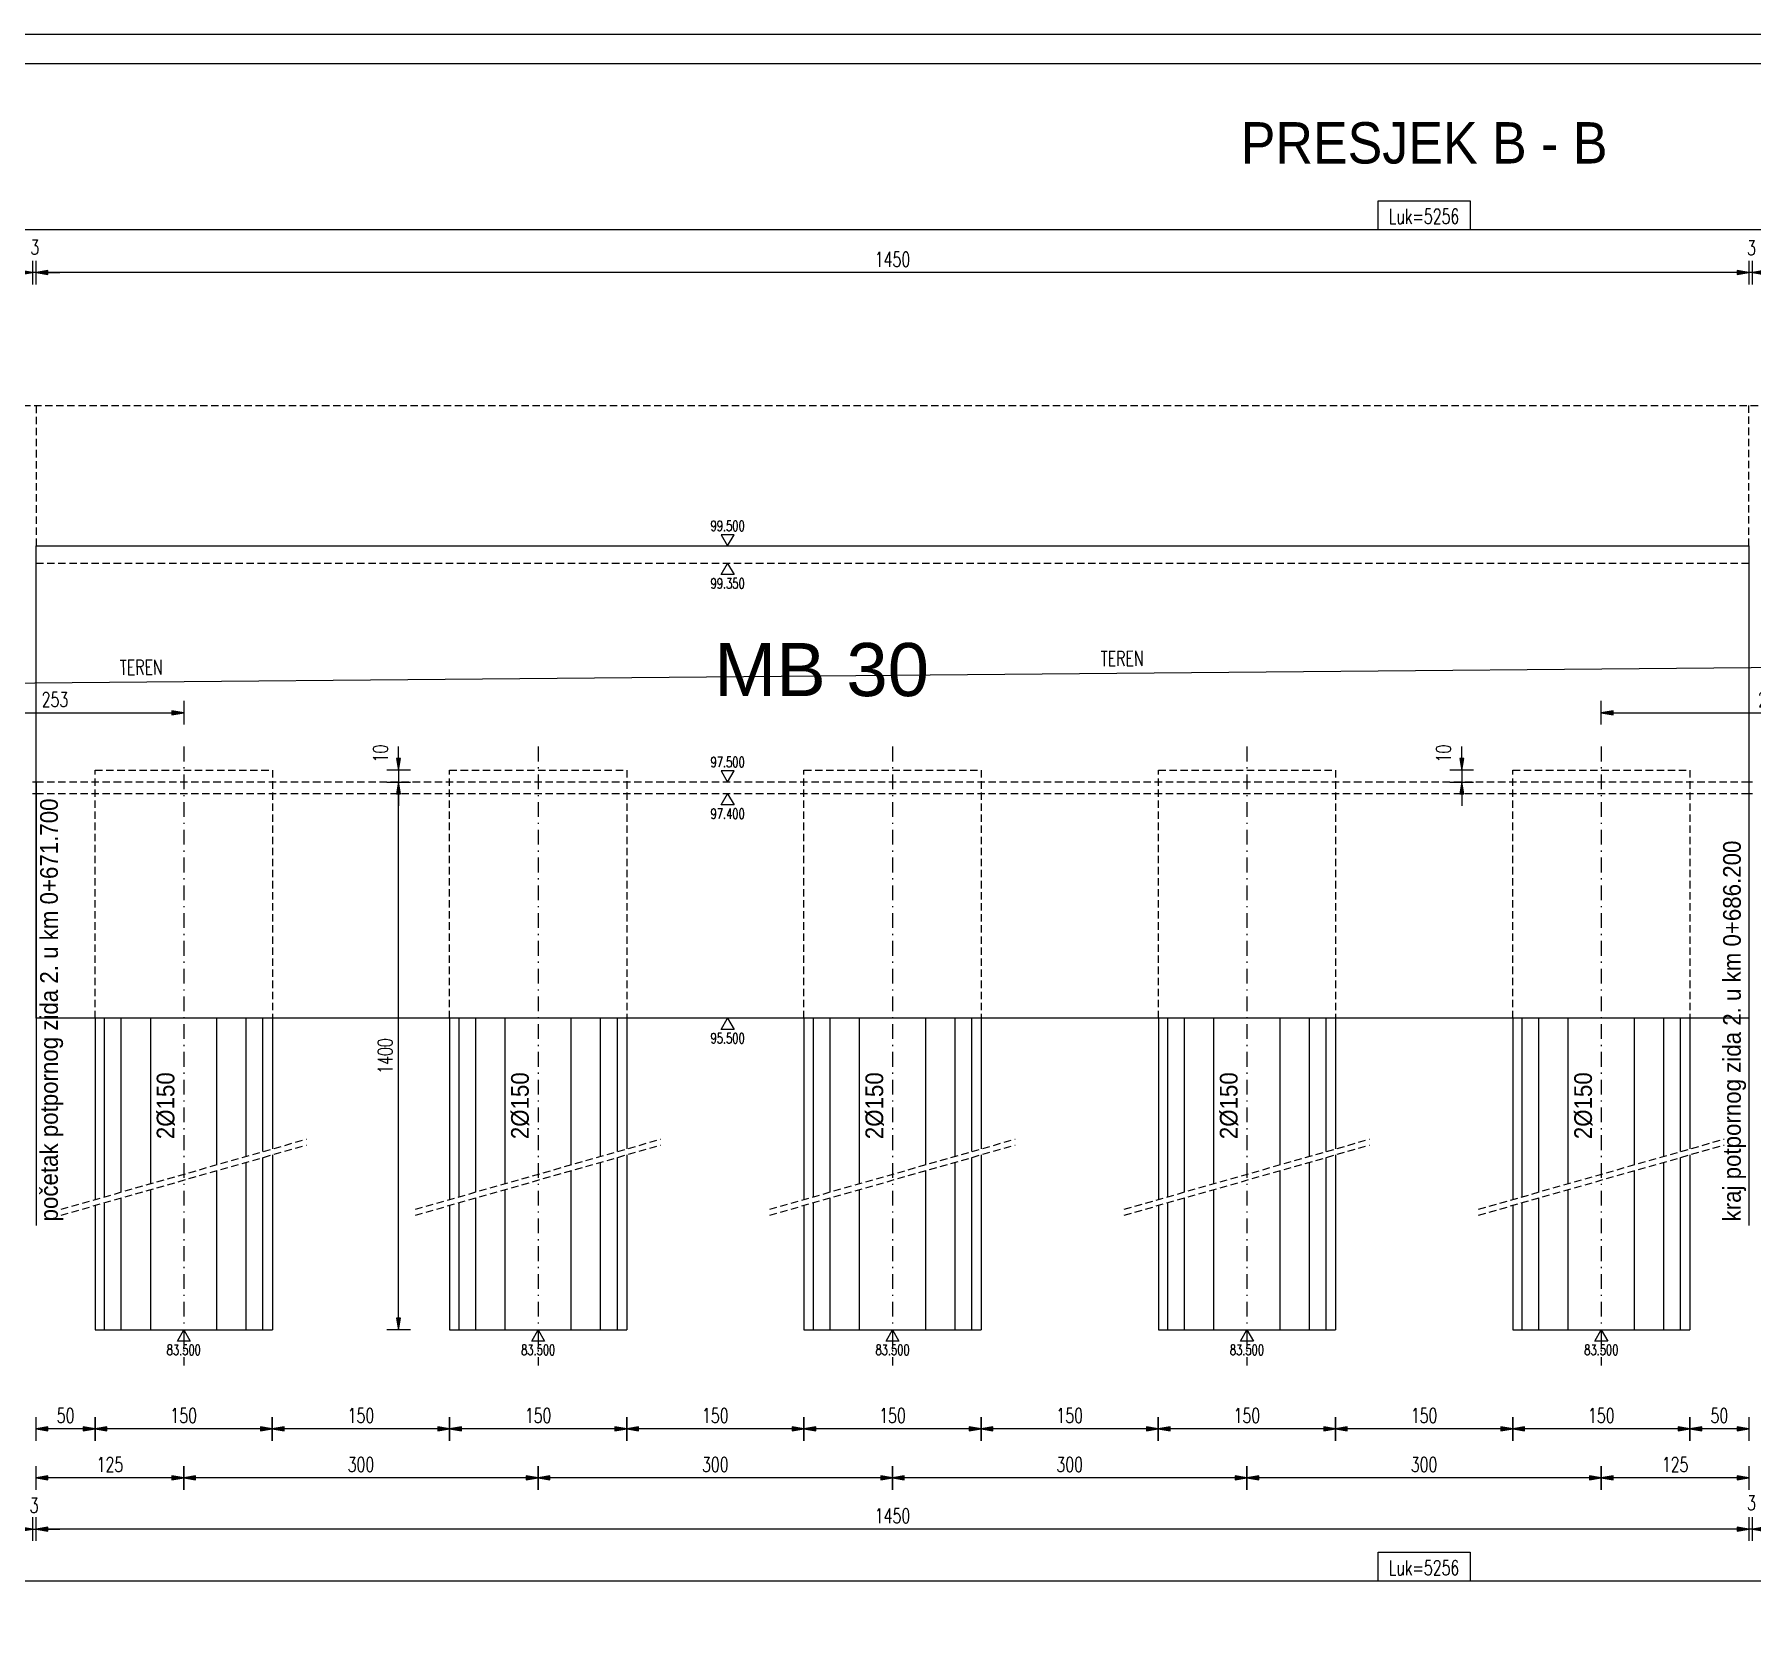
# Model space of a CAD drawing. Extents: x 5880 to 13065, y 60271 to 65757.
# Drawn here: x 7777 to 9230, y 61639 to 62983 of the extents above; entities that cross this region are included whole.
import ezdxf
from ezdxf.enums import TextEntityAlignment as Align

# ---------------------------------------------------------------- set-up
doc = ezdxf.new("R2010")
doc.units = 0
doc.header["$LTSCALE"] = 50
doc.header["$PDMODE"] = 34
doc.header["$PDSIZE"] = 5
doc.linetypes.add('CENTER', pattern=[0.47, 0.25, -0.1, 0.02, -0.1])
doc.linetypes.add('HIDDEN2', pattern=[0.1875, 0.125, -0.0625])
doc.layers.get('DEFPOINTS').update_dxf_attribs({"linetype": 'CONTINUOUS'})
for name, color, linetype in [('BETON', 7, 'CONTINUOUS'), ('BETON tan', 40, 'CONTINUOUS'), ('BETON TANKO', 40, 'CONTINUOUS'), ('KOTE', 4, 'CONTINUOUS'), ('NEVIDLJIVO', 9, 'HIDDEN2'), ('OSI', 2, 'CENTER'), ('TANKO', 8, 'CONTINUOUS'), ('TEKST', 7, 'CONTINUOUS')]:
    doc.layers.add(name, color=color, linetype=linetype)
doc.styles.add('KOTE', font='romans.shx', dxfattribs={"width": 0.7})
doc.styles.add('NASLOV', font='ARIAL.TTF')
doc.styles.get("Standard").update_dxf_attribs({"font": 'romans.shx', "width": 0.9})
doc.dimstyles.new('M50', dxfattribs={"dimscale": 100, "dimtxt": 0.125, "dimasz": 0.1, "dimexe": 0.4, "dimexo": 2, "dimgap": 0.05, "dimtad": 1, "dimdec": 1, "dimrnd": 0.01, "dimdsep": 46, "dimtxsty": 'KOTE', "dimblk1": 'S', "dimblk2": 'S', "dimsah": 1, "dimcen": 0.4, "dimdle": 0.4, "dimse1": 1, "dimse2": 1, "dimclrd": 8, "dimclre": 251, "dimclrt": 4, "dimadec": 0, "dimazin": 0, "dimtfac": 1, "dimtdec": 1, "dimtmove": 2, "dimatfit": 3, "dimldrblk": 'S', "dimfxl": 0, "dimtvp": 1, "dimtolj": 1, "dimtzin": 4, "dimarcsym": 0})

# ---------------------------------------------------------------- blocks, each defined once
blk = doc.blocks.new('S')
at = {"layer": 'KOTE', "color": 9}
blk.add_line((0, 1), (0, -1), dxfattribs=at)
blk.add_lwpolyline([(-1, 0.17), (-1, -0.17), (0, 0)], close=True, dxfattribs=at)
at = {"layer": 'KOTE', "color": 9, "linetype": 'ByBlock'}
blk.add_solid([(-1, 0.17), (-1, -0.17), (0, 0)], dxfattribs=at)
blk = doc.blocks.new('*D336')
at = {"layer": 'DEFPOINTS', "color": 0}
for p in [(9228.2, 62350.1), (9231.2, 62350.1), (9228.2, 61717.8)]:
    blk.add_point(p, dxfattribs=at)
at = {"layer": 'TANKO', "color": 8, "lineweight": -2}
for p, q in [((9218.2, 61717.8), (9208.2, 61717.8)), ((9231.2, 61717.8), (9228.2, 61717.8)), ((9241.2, 61717.8), (9251.2, 61717.8))]:
    blk.add_line(p, q, dxfattribs=at)
at = {"layer": 'TANKO', "color": 8, "lineweight": -2, "xscale": 10, "yscale": 10, "zscale": 10}
blk.add_blockref('S', (9228.2, 61717.8), dxfattribs=at)
at = {"layer": 'TANKO', "color": 8, "lineweight": -2, "xscale": 10, "yscale": 10, "zscale": 10, "rotation": 180}
blk.add_blockref('S', (9231.2, 61717.8), dxfattribs=at)
at = {"layer": 'TANKO', "color": 4, "insert": (9230.4, 61739.9), "char_height": 12.5, "attachment_point": 5, "style": 'KOTE'}
blk.add_mtext('\\A1;3', dxfattribs=at)
blk = doc.blocks.new('*D337')
at = {"layer": 'DEFPOINTS', "color": 0}
for p in [(9228.2, 62350.1), (9178.2, 61886.3), (9178.2, 61802.5)]:
    blk.add_point(p, dxfattribs=at)
at = {"layer": 'TANKO', "color": 8, "lineweight": -2}
blk.add_line((9218.2, 61802.5), (9188.2, 61802.5), dxfattribs=at)
at = {"layer": 'TANKO', "color": 8, "lineweight": -2, "xscale": 10, "yscale": 10, "zscale": 10, "rotation": 180}
blk.add_blockref('S', (9178.2, 61802.5), dxfattribs=at)
at = {"layer": 'TANKO', "color": 8, "lineweight": -2, "xscale": 10, "yscale": 10, "zscale": 10}
blk.add_blockref('S', (9228.2, 61802.5), dxfattribs=at)
at = {"layer": 'TANKO', "color": 4, "insert": (9203.2, 61813.8), "char_height": 12.5, "attachment_point": 5, "style": 'KOTE'}
blk.add_mtext('\\A1;50', dxfattribs=at)
blk = doc.blocks.new('*D338')
at = {"layer": 'DEFPOINTS', "color": 0}
for p in [(9028.2, 61886.3), (9178.2, 61886.3), (9028.2, 61802.5)]:
    blk.add_point(p, dxfattribs=at)
at = {"layer": 'TANKO', "color": 8, "lineweight": -2}
blk.add_line((9168.2, 61802.5), (9038.2, 61802.5), dxfattribs=at)
at = {"layer": 'TANKO', "color": 8, "lineweight": -2, "xscale": 10, "yscale": 10, "zscale": 10, "rotation": 180}
blk.add_blockref('S', (9028.2, 61802.5), dxfattribs=at)
at = {"layer": 'TANKO', "color": 8, "lineweight": -2, "xscale": 10, "yscale": 10, "zscale": 10}
blk.add_blockref('S', (9178.2, 61802.5), dxfattribs=at)
at = {"layer": 'TANKO', "color": 4, "insert": (9103.2, 61813.8), "char_height": 12.5, "attachment_point": 5, "style": 'KOTE'}
blk.add_mtext('\\A1;150', dxfattribs=at)
blk = doc.blocks.new('*D339')
at = {"layer": 'DEFPOINTS', "color": 0}
for p in [(8878.2, 61886.3), (9028.2, 61886.3), (8878.2, 61802.5)]:
    blk.add_point(p, dxfattribs=at)
at = {"layer": 'TANKO', "color": 8, "lineweight": -2}
blk.add_line((9018.2, 61802.5), (8888.2, 61802.5), dxfattribs=at)
at = {"layer": 'TANKO', "color": 8, "lineweight": -2, "xscale": 10, "yscale": 10, "zscale": 10, "rotation": 180}
blk.add_blockref('S', (8878.2, 61802.5), dxfattribs=at)
at = {"layer": 'TANKO', "color": 8, "lineweight": -2, "xscale": 10, "yscale": 10, "zscale": 10}
blk.add_blockref('S', (9028.2, 61802.5), dxfattribs=at)
at = {"layer": 'TANKO', "color": 4, "insert": (8953.2, 61813.8), "char_height": 12.5, "attachment_point": 5, "style": 'KOTE'}
blk.add_mtext('\\A1;150', dxfattribs=at)
blk = doc.blocks.new('*D340')
at = {"layer": 'DEFPOINTS', "color": 0}
for p in [(8728.2, 61886.3), (8878.2, 61886.3), (8728.2, 61802.5)]:
    blk.add_point(p, dxfattribs=at)
at = {"layer": 'TANKO', "color": 8, "lineweight": -2}
blk.add_line((8868.2, 61802.5), (8738.2, 61802.5), dxfattribs=at)
at = {"layer": 'TANKO', "color": 8, "lineweight": -2, "xscale": 10, "yscale": 10, "zscale": 10, "rotation": 180}
blk.add_blockref('S', (8728.2, 61802.5), dxfattribs=at)
at = {"layer": 'TANKO', "color": 8, "lineweight": -2, "xscale": 10, "yscale": 10, "zscale": 10}
blk.add_blockref('S', (8878.2, 61802.5), dxfattribs=at)
at = {"layer": 'TANKO', "color": 4, "insert": (8803.2, 61813.8), "char_height": 12.5, "attachment_point": 5, "style": 'KOTE'}
blk.add_mtext('\\A1;150', dxfattribs=at)
blk = doc.blocks.new('*D341')
at = {"layer": 'DEFPOINTS', "color": 0}
for p in [(8578.2, 61886.3), (8728.2, 61886.3), (8578.2, 61802.5)]:
    blk.add_point(p, dxfattribs=at)
at = {"layer": 'TANKO', "color": 8, "lineweight": -2}
blk.add_line((8718.2, 61802.5), (8588.2, 61802.5), dxfattribs=at)
at = {"layer": 'TANKO', "color": 8, "lineweight": -2, "xscale": 10, "yscale": 10, "zscale": 10, "rotation": 180}
blk.add_blockref('S', (8578.2, 61802.5), dxfattribs=at)
at = {"layer": 'TANKO', "color": 8, "lineweight": -2, "xscale": 10, "yscale": 10, "zscale": 10}
blk.add_blockref('S', (8728.2, 61802.5), dxfattribs=at)
at = {"layer": 'TANKO', "color": 4, "insert": (8653.2, 61813.8), "char_height": 12.5, "attachment_point": 5, "style": 'KOTE'}
blk.add_mtext('\\A1;150', dxfattribs=at)
blk = doc.blocks.new('*D342')
at = {"layer": 'DEFPOINTS', "color": 0}
for p in [(8428.2, 61886.3), (8578.2, 61886.3), (8428.2, 61802.5)]:
    blk.add_point(p, dxfattribs=at)
at = {"layer": 'TANKO', "color": 8, "lineweight": -2}
blk.add_line((8568.2, 61802.5), (8438.2, 61802.5), dxfattribs=at)
at = {"layer": 'TANKO', "color": 8, "lineweight": -2, "xscale": 10, "yscale": 10, "zscale": 10, "rotation": 180}
blk.add_blockref('S', (8428.2, 61802.5), dxfattribs=at)
at = {"layer": 'TANKO', "color": 8, "lineweight": -2, "xscale": 10, "yscale": 10, "zscale": 10}
blk.add_blockref('S', (8578.2, 61802.5), dxfattribs=at)
at = {"layer": 'TANKO', "color": 4, "insert": (8503.2, 61813.8), "char_height": 12.5, "attachment_point": 5, "style": 'KOTE'}
blk.add_mtext('\\A1;150', dxfattribs=at)
blk = doc.blocks.new('*D343')
at = {"layer": 'DEFPOINTS', "color": 0}
for p in [(8278.2, 61886.3), (8428.2, 61886.3), (8278.2, 61802.5)]:
    blk.add_point(p, dxfattribs=at)
at = {"layer": 'TANKO', "color": 8, "lineweight": -2}
blk.add_line((8418.2, 61802.5), (8288.2, 61802.5), dxfattribs=at)
at = {"layer": 'TANKO', "color": 8, "lineweight": -2, "xscale": 10, "yscale": 10, "zscale": 10, "rotation": 180}
blk.add_blockref('S', (8278.2, 61802.5), dxfattribs=at)
at = {"layer": 'TANKO', "color": 8, "lineweight": -2, "xscale": 10, "yscale": 10, "zscale": 10}
blk.add_blockref('S', (8428.2, 61802.5), dxfattribs=at)
at = {"layer": 'TANKO', "color": 4, "insert": (8353.2, 61813.8), "char_height": 12.5, "attachment_point": 5, "style": 'KOTE'}
blk.add_mtext('\\A1;150', dxfattribs=at)
blk = doc.blocks.new('*D344')
at = {"layer": 'DEFPOINTS', "color": 0}
for p in [(8128.2, 61886.3), (8278.2, 61886.3), (8128.2, 61802.5)]:
    blk.add_point(p, dxfattribs=at)
at = {"layer": 'TANKO', "color": 8, "lineweight": -2}
blk.add_line((8268.2, 61802.5), (8138.2, 61802.5), dxfattribs=at)
at = {"layer": 'TANKO', "color": 8, "lineweight": -2, "xscale": 10, "yscale": 10, "zscale": 10, "rotation": 180}
blk.add_blockref('S', (8128.2, 61802.5), dxfattribs=at)
at = {"layer": 'TANKO', "color": 8, "lineweight": -2, "xscale": 10, "yscale": 10, "zscale": 10}
blk.add_blockref('S', (8278.2, 61802.5), dxfattribs=at)
at = {"layer": 'TANKO', "color": 4, "insert": (8203.2, 61813.8), "char_height": 12.5, "attachment_point": 5, "style": 'KOTE'}
blk.add_mtext('\\A1;150', dxfattribs=at)
blk = doc.blocks.new('*D345')
at = {"layer": 'DEFPOINTS', "color": 0}
for p in [(7778.2, 62150.1), (7828.2, 61886.3), (7778.2, 61802.5)]:
    blk.add_point(p, dxfattribs=at)
at = {"layer": 'TANKO', "color": 8, "lineweight": -2}
blk.add_line((7818.2, 61802.5), (7788.2, 61802.5), dxfattribs=at)
at = {"layer": 'TANKO', "color": 8, "lineweight": -2, "xscale": 10, "yscale": 10, "zscale": 10, "rotation": 180}
blk.add_blockref('S', (7778.2, 61802.5), dxfattribs=at)
at = {"layer": 'TANKO', "color": 8, "lineweight": -2, "xscale": 10, "yscale": 10, "zscale": 10}
blk.add_blockref('S', (7828.2, 61802.5), dxfattribs=at)
at = {"layer": 'TANKO', "color": 4, "insert": (7803.2, 61813.8), "char_height": 12.5, "attachment_point": 5, "style": 'KOTE'}
blk.add_mtext('\\A1;50', dxfattribs=at)
blk = doc.blocks.new('*D346')
at = {"layer": 'DEFPOINTS', "color": 0}
for p in [(9228.2, 62350.1), (9103.2, 61856.3), (9103.2, 61761.1)]:
    blk.add_point(p, dxfattribs=at)
at = {"layer": 'TANKO', "color": 8, "lineweight": -2}
blk.add_line((9218.2, 61761.1), (9113.2, 61761.1), dxfattribs=at)
at = {"layer": 'TANKO', "color": 8, "lineweight": -2, "xscale": 10, "yscale": 10, "zscale": 10, "rotation": 180}
blk.add_blockref('S', (9103.2, 61761.1), dxfattribs=at)
at = {"layer": 'TANKO', "color": 8, "lineweight": -2, "xscale": 10, "yscale": 10, "zscale": 10}
blk.add_blockref('S', (9228.2, 61761.1), dxfattribs=at)
at = {"layer": 'TANKO', "color": 4, "insert": (9165.7, 61772.4), "char_height": 12.5, "attachment_point": 5, "style": 'KOTE'}
blk.add_mtext('\\A1;125', dxfattribs=at)
blk = doc.blocks.new('*D347')
at = {"layer": 'DEFPOINTS', "color": 0}
for p in [(8803.2, 61856.3), (9103.2, 61856.3), (8803.2, 61761.1)]:
    blk.add_point(p, dxfattribs=at)
at = {"layer": 'TANKO', "color": 8, "lineweight": -2}
blk.add_line((9093.2, 61761.1), (8813.2, 61761.1), dxfattribs=at)
at = {"layer": 'TANKO', "color": 8, "lineweight": -2, "xscale": 10, "yscale": 10, "zscale": 10, "rotation": 180}
blk.add_blockref('S', (8803.2, 61761.1), dxfattribs=at)
at = {"layer": 'TANKO', "color": 8, "lineweight": -2, "xscale": 10, "yscale": 10, "zscale": 10}
blk.add_blockref('S', (9103.2, 61761.1), dxfattribs=at)
at = {"layer": 'TANKO', "color": 4, "insert": (8953.2, 61772.4), "char_height": 12.5, "attachment_point": 5, "style": 'KOTE'}
blk.add_mtext('\\A1;300', dxfattribs=at)
blk = doc.blocks.new('*D348')
at = {"layer": 'DEFPOINTS', "color": 0}
for p in [(8503.2, 61856.3), (8803.2, 61856.3), (8503.2, 61761.1)]:
    blk.add_point(p, dxfattribs=at)
at = {"layer": 'TANKO', "color": 8, "lineweight": -2}
blk.add_line((8793.2, 61761.1), (8513.2, 61761.1), dxfattribs=at)
at = {"layer": 'TANKO', "color": 8, "lineweight": -2, "xscale": 10, "yscale": 10, "zscale": 10, "rotation": 180}
blk.add_blockref('S', (8503.2, 61761.1), dxfattribs=at)
at = {"layer": 'TANKO', "color": 8, "lineweight": -2, "xscale": 10, "yscale": 10, "zscale": 10}
blk.add_blockref('S', (8803.2, 61761.1), dxfattribs=at)
at = {"layer": 'TANKO', "color": 4, "insert": (8653.2, 61772.4), "char_height": 12.5, "attachment_point": 5, "style": 'KOTE'}
blk.add_mtext('\\A1;300', dxfattribs=at)
blk = doc.blocks.new('*D349')
at = {"layer": 'DEFPOINTS', "color": 0}
for p in [(8203.2, 61856.3), (8503.2, 61856.3), (8203.2, 61761.1)]:
    blk.add_point(p, dxfattribs=at)
at = {"layer": 'TANKO', "color": 8, "lineweight": -2}
blk.add_line((8493.2, 61761.1), (8213.2, 61761.1), dxfattribs=at)
at = {"layer": 'TANKO', "color": 8, "lineweight": -2, "xscale": 10, "yscale": 10, "zscale": 10, "rotation": 180}
blk.add_blockref('S', (8203.2, 61761.1), dxfattribs=at)
at = {"layer": 'TANKO', "color": 8, "lineweight": -2, "xscale": 10, "yscale": 10, "zscale": 10}
blk.add_blockref('S', (8503.2, 61761.1), dxfattribs=at)
at = {"layer": 'TANKO', "color": 4, "insert": (8353.2, 61772.4), "char_height": 12.5, "attachment_point": 5, "style": 'KOTE'}
blk.add_mtext('\\A1;300', dxfattribs=at)
blk = doc.blocks.new('*D350')
at = {"layer": 'BETON tan', "color": 8, "lineweight": -2}
blk.add_line((9218.2, 61717.8), (7788.2, 61717.8), dxfattribs=at)
at = {"layer": 'DEFPOINTS', "color": 0}
for p in [(7778.2, 62350.1), (9228.2, 62350.1), (7778.2, 61717.8)]:
    blk.add_point(p, dxfattribs=at)
at = {"layer": 'BETON tan', "color": 8, "lineweight": -2, "xscale": 10, "yscale": 10, "zscale": 10, "rotation": 180}
blk.add_blockref('S', (7778.2, 61717.8), dxfattribs=at)
at = {"layer": 'BETON tan', "color": 8, "lineweight": -2, "xscale": 10, "yscale": 10, "zscale": 10}
blk.add_blockref('S', (9228.2, 61717.8), dxfattribs=at)
at = {"layer": 'BETON tan', "color": 4, "insert": (8503.2, 61729), "char_height": 12.5, "attachment_point": 5, "style": 'KOTE'}
blk.add_mtext('\\A1;1450', dxfattribs=at)
blk = doc.blocks.new('GKOT')
at = {"layer": 'TANKO'}
blk.add_lwpolyline([(0, 0), (0.155, 0.268), (-0.155, 0.268)], close=True, dxfattribs=at)
at = {"layer": 'KOTE', "style": 'KOTE', "width": 0.7}
blk.add_attdef('KOTA', text='', height=0.25, dxfattribs=at).set_placement((0, 0.482), align=Align.MIDDLE)
blk = doc.blocks.new('*D488')
at = {"layer": 'DEFPOINTS', "color": 0}
for p in [(9028.2, 62360.1), (8985.1, 62350.1), (9028.2, 62350.1)]:
    blk.add_point(p, dxfattribs=at)
at = {"layer": 'TANKO', "color": 8, "lineweight": -2}
for p, q in [((8985.1, 62370.1), (8985.1, 62380.1)), ((8985.1, 62360.1), (8985.1, 62350.1)), ((8985.1, 62340.1), (8985.1, 62330.1))]:
    blk.add_line(p, q, dxfattribs=at)
at = {"layer": 'TANKO', "color": 8, "lineweight": -2, "xscale": 10, "yscale": 10, "zscale": 10}
for p, rotation in [((8985.1, 62360.1), 270), ((8985.1, 62350.1), 90)]:
    blk.add_blockref('S', p, dxfattribs=dict(at, rotation=rotation))
at = {"layer": 'TANKO', "color": 4, "insert": (8969.7, 62374.3), "char_height": 12.5, "attachment_point": 5, "rotation": 90, "style": 'KOTE'}
blk.add_mtext('\\A1;10', dxfattribs=at)
blk = doc.blocks.new('*D489')
at = {"layer": 'DEFPOINTS', "color": 0}
for p in [(8128.2, 62360.1), (8085.1, 62350.1), (8128.2, 62350.1)]:
    blk.add_point(p, dxfattribs=at)
at = {"layer": 'TANKO', "color": 8, "lineweight": -2}
for p, q in [((8085.1, 62370.1), (8085.1, 62380.1)), ((8085.1, 62360.1), (8085.1, 62350.1)), ((8085.1, 62340.1), (8085.1, 62330.1))]:
    blk.add_line(p, q, dxfattribs=at)
at = {"layer": 'TANKO', "color": 8, "lineweight": -2, "xscale": 10, "yscale": 10, "zscale": 10}
for p, rotation in [((8085.1, 62360.1), 270), ((8085.1, 62350.1), 90)]:
    blk.add_blockref('S', p, dxfattribs=dict(at, rotation=rotation))
at = {"layer": 'TANKO', "color": 4, "insert": (8069.7, 62374.3), "char_height": 12.5, "attachment_point": 5, "rotation": 90, "style": 'KOTE'}
blk.add_mtext('\\A1;10', dxfattribs=at)
blk = doc.blocks.new('*D351')
at = {"layer": 'DEFPOINTS', "color": 0}
for p in [(9228.2, 62781.4), (9228.2, 62668.8), (9231.2, 62668.8)]:
    blk.add_point(p, dxfattribs=at)
at = {"layer": 'TANKO', "color": 8, "lineweight": -2}
for p, q in [((9218.2, 62781.4), (9208.2, 62781.4)), ((9231.2, 62781.4), (9228.2, 62781.4)), ((9241.2, 62781.4), (9251.2, 62781.4))]:
    blk.add_line(p, q, dxfattribs=at)
at = {"layer": 'TANKO', "color": 8, "lineweight": -2, "xscale": 10, "yscale": 10, "zscale": 10}
blk.add_blockref('S', (9228.2, 62781.4), dxfattribs=at)
at = {"layer": 'TANKO', "color": 8, "lineweight": -2, "xscale": 10, "yscale": 10, "zscale": 10, "rotation": 180}
blk.add_blockref('S', (9231.2, 62781.4), dxfattribs=at)
at = {"layer": 'TANKO', "color": 4, "insert": (9230.4, 62802.3), "char_height": 12.5, "attachment_point": 5, "style": 'KOTE'}
blk.add_mtext('\\A1;3', dxfattribs=at)
blk = doc.blocks.new('*D352')
at = {"layer": 'DEFPOINTS', "color": 0}
for p in [(7778.2, 62781.4), (7778.2, 62668.8), (9228.2, 62668.8)]:
    blk.add_point(p, dxfattribs=at)
at = {"layer": 'TANKO', "color": 8, "lineweight": -2}
blk.add_line((9218.2, 62781.4), (7788.2, 62781.4), dxfattribs=at)
at = {"layer": 'TANKO', "color": 8, "lineweight": -2, "xscale": 10, "yscale": 10, "zscale": 10, "rotation": 180}
blk.add_blockref('S', (7778.2, 62781.4), dxfattribs=at)
at = {"layer": 'TANKO', "color": 8, "lineweight": -2, "xscale": 10, "yscale": 10, "zscale": 10}
blk.add_blockref('S', (9228.2, 62781.4), dxfattribs=at)
at = {"layer": 'TANKO', "color": 4, "insert": (8503.2, 62792.6), "char_height": 12.5, "attachment_point": 5, "style": 'KOTE'}
blk.add_mtext('\\A1;1450', dxfattribs=at)
blk = doc.blocks.new('*D353')
at = {"layer": 'DEFPOINTS', "color": 0}
for p in [(7775.2, 62781.4), (7775.2, 62668.8), (7778.2, 62668.8)]:
    blk.add_point(p, dxfattribs=at)
at = {"layer": 'TANKO', "color": 8, "lineweight": -2}
for p, q in [((7765.2, 62781.4), (7755.2, 62781.4)), ((7778.2, 62781.4), (7775.2, 62781.4)), ((7788.2, 62781.4), (7798.2, 62781.4))]:
    blk.add_line(p, q, dxfattribs=at)
at = {"layer": 'TANKO', "color": 8, "lineweight": -2, "xscale": 10, "yscale": 10, "zscale": 10}
blk.add_blockref('S', (7775.2, 62781.4), dxfattribs=at)
at = {"layer": 'TANKO', "color": 8, "lineweight": -2, "xscale": 10, "yscale": 10, "zscale": 10, "rotation": 180}
blk.add_blockref('S', (7778.2, 62781.4), dxfattribs=at)
at = {"layer": 'TANKO', "color": 4, "insert": (7777.1, 62802.9), "char_height": 12.5, "attachment_point": 5, "style": 'KOTE'}
blk.add_mtext('\\A1;3', dxfattribs=at)
blk = doc.blocks.new('*D354')
at = {"layer": 'DEFPOINTS', "color": 0}
for p in [(8018.2, 62350.1), (8085.1, 62350.1), (7978.2, 61886.3)]:
    blk.add_point(p, dxfattribs=at)
at = {"layer": 'TANKO', "color": 8, "lineweight": -2}
blk.add_line((8085.1, 61896.3), (8085.1, 62340.1), dxfattribs=at)
at = {"layer": 'TANKO', "color": 8, "lineweight": -2, "xscale": 10, "yscale": 10, "zscale": 10}
for p, rotation in [((8085.1, 62350.1), 90), ((8085.1, 61886.3), 270)]:
    blk.add_blockref('S', p, dxfattribs=dict(at, rotation=rotation))
at = {"layer": 'TANKO', "color": 4, "insert": (8073.8, 62118.2), "char_height": 12.5, "attachment_point": 5, "rotation": 90, "style": 'KOTE'}
blk.add_mtext('\\A1;1{\\fRomanS|b0|i0|c238|p2;400}', dxfattribs=at)
blk = doc.blocks.new('*D355')
at = {"layer": 'DEFPOINTS', "color": 0}
for p in [(7778.2, 62150.1), (7903.2, 61856.3), (7778.2, 61761.1)]:
    blk.add_point(p, dxfattribs=at)
at = {"layer": 'TANKO', "color": 8, "lineweight": -2}
blk.add_line((7893.2, 61761.1), (7788.2, 61761.1), dxfattribs=at)
at = {"layer": 'TANKO', "color": 8, "lineweight": -2, "xscale": 10, "yscale": 10, "zscale": 10, "rotation": 180}
blk.add_blockref('S', (7778.2, 61761.1), dxfattribs=at)
at = {"layer": 'TANKO', "color": 8, "lineweight": -2, "xscale": 10, "yscale": 10, "zscale": 10}
blk.add_blockref('S', (7903.2, 61761.1), dxfattribs=at)
at = {"layer": 'TANKO', "color": 4, "insert": (7840.7, 61772.4), "char_height": 12.5, "attachment_point": 5, "style": 'KOTE'}
blk.add_mtext('\\A1;125', dxfattribs=at)
blk = doc.blocks.new('*D359')
at = {"layer": 'DEFPOINTS', "color": 0}
for p in [(6325.2, 62817.7), (11581.2, 62668.8), (6325.2, 62620)]:
    blk.add_point(p, dxfattribs=at)
at = {"layer": 'TANKO', "color": 8, "lineweight": -2}
blk.add_line((11571.2, 62817.7), (6335.2, 62817.7), dxfattribs=at)
at = {"layer": 'TANKO', "color": 8, "lineweight": -2, "xscale": 10, "yscale": 10, "zscale": 10, "rotation": 180}
blk.add_blockref('S', (6325.2, 62817.7), dxfattribs=at)
at = {"layer": 'TANKO', "color": 8, "lineweight": -2, "xscale": 10, "yscale": 10, "zscale": 10}
blk.add_blockref('S', (11581.2, 62817.7), dxfattribs=at)
at = {"layer": 'TANKO', "color": 4, "insert": (8953.2, 62829), "char_height": 12.5, "attachment_point": 5, "style": 'KOTE'}
blk.add_mtext('\\A1;L{\\fRomanS|b0|i0|c238|p2;uk=}5256', dxfattribs=at)
blk = doc.blocks.new('*D360')
at = {"layer": 'DEFPOINTS', "color": 0}
for p in [(7775.2, 62150.1), (7778.2, 62150.1), (7778.2, 61717.8)]:
    blk.add_point(p, dxfattribs=at)
at = {"layer": 'TANKO', "color": 8, "lineweight": -2}
for p, q in [((7765.2, 61717.8), (7755.2, 61717.8)), ((7775.2, 61717.8), (7778.2, 61717.8)), ((7788.2, 61717.8), (7798.2, 61717.8))]:
    blk.add_line(p, q, dxfattribs=at)
at = {"layer": 'TANKO', "color": 8, "lineweight": -2, "xscale": 10, "yscale": 10, "zscale": 10}
blk.add_blockref('S', (7775.2, 61717.8), dxfattribs=at)
at = {"layer": 'TANKO', "color": 8, "lineweight": -2, "xscale": 10, "yscale": 10, "zscale": 10, "rotation": 180}
blk.add_blockref('S', (7778.2, 61717.8), dxfattribs=at)
at = {"layer": 'TANKO', "color": 4, "insert": (7776.5, 61737.8), "char_height": 12.5, "attachment_point": 5, "style": 'KOTE'}
blk.add_mtext('\\A1;3', dxfattribs=at)
blk = doc.blocks.new('*D560')
at = {"layer": 'DEFPOINTS', "color": 0}
for p in [(6325.2, 62150.1), (11581.2, 62150.1), (6325.2, 61673.7)]:
    blk.add_point(p, dxfattribs=at)
at = {"layer": 'TANKO', "color": 8, "lineweight": -2}
blk.add_line((11571.2, 61673.7), (6335.2, 61673.7), dxfattribs=at)
at = {"layer": 'TANKO', "color": 8, "lineweight": -2, "xscale": 10, "yscale": 10, "zscale": 10, "rotation": 180}
blk.add_blockref('S', (6325.2, 61673.7), dxfattribs=at)
at = {"layer": 'TANKO', "color": 8, "lineweight": -2, "xscale": 10, "yscale": 10, "zscale": 10}
blk.add_blockref('S', (11581.2, 61673.7), dxfattribs=at)
at = {"layer": 'TANKO', "color": 4, "insert": (8953.2, 61685), "char_height": 12.5, "attachment_point": 5, "style": 'KOTE'}
blk.add_mtext('\\A1;L{\\fRomanS|b0|i0|c238|p2;uk=}5256', dxfattribs=at)
blk = doc.blocks.new('*D561')
at = {"layer": 'DEFPOINTS', "color": 0}
for p in [(7978.2, 61886.3), (8128.2, 61886.3), (7978.2, 61802.5)]:
    blk.add_point(p, dxfattribs=at)
at = {"layer": 'TANKO', "color": 8, "lineweight": -2}
blk.add_line((8118.2, 61802.5), (7988.2, 61802.5), dxfattribs=at)
at = {"layer": 'TANKO', "color": 8, "lineweight": -2, "xscale": 10, "yscale": 10, "zscale": 10, "rotation": 180}
blk.add_blockref('S', (7978.2, 61802.5), dxfattribs=at)
at = {"layer": 'TANKO', "color": 8, "lineweight": -2, "xscale": 10, "yscale": 10, "zscale": 10}
blk.add_blockref('S', (8128.2, 61802.5), dxfattribs=at)
at = {"layer": 'TANKO', "color": 4, "insert": (8053.2, 61813.8), "char_height": 12.5, "attachment_point": 5, "style": 'KOTE'}
blk.add_mtext('\\A1;150', dxfattribs=at)
blk = doc.blocks.new('*D562')
at = {"layer": 'DEFPOINTS', "color": 0}
for p in [(7828.2, 61886.3), (7978.2, 61886.3), (7828.2, 61802.5)]:
    blk.add_point(p, dxfattribs=at)
at = {"layer": 'TANKO', "color": 8, "lineweight": -2}
blk.add_line((7968.2, 61802.5), (7838.2, 61802.5), dxfattribs=at)
at = {"layer": 'TANKO', "color": 8, "lineweight": -2, "xscale": 10, "yscale": 10, "zscale": 10, "rotation": 180}
blk.add_blockref('S', (7828.2, 61802.5), dxfattribs=at)
at = {"layer": 'TANKO', "color": 8, "lineweight": -2, "xscale": 10, "yscale": 10, "zscale": 10}
blk.add_blockref('S', (7978.2, 61802.5), dxfattribs=at)
at = {"layer": 'TANKO', "color": 4, "insert": (7903.2, 61813.8), "char_height": 12.5, "attachment_point": 5, "style": 'KOTE'}
blk.add_mtext('\\A1;150', dxfattribs=at)
blk = doc.blocks.new('*D563')
at = {"layer": 'DEFPOINTS', "color": 0}
for p in [(7903.2, 61856.3), (8203.2, 61856.3), (7903.2, 61761.1)]:
    blk.add_point(p, dxfattribs=at)
at = {"layer": 'TANKO', "color": 8, "lineweight": -2}
blk.add_line((8193.2, 61761.1), (7913.2, 61761.1), dxfattribs=at)
at = {"layer": 'TANKO', "color": 8, "lineweight": -2, "xscale": 10, "yscale": 10, "zscale": 10, "rotation": 180}
blk.add_blockref('S', (7903.2, 61761.1), dxfattribs=at)
at = {"layer": 'TANKO', "color": 8, "lineweight": -2, "xscale": 10, "yscale": 10, "zscale": 10}
blk.add_blockref('S', (8203.2, 61761.1), dxfattribs=at)
at = {"layer": 'TANKO', "color": 4, "insert": (8053.2, 61772.4), "char_height": 12.5, "attachment_point": 5, "style": 'KOTE'}
blk.add_mtext('\\A1;300', dxfattribs=at)
blk = doc.blocks.new('*D573')
at = {"layer": 'DEFPOINTS', "color": 0}
for p in [(7903.2, 62408.8), (7650.2, 62380.1), (7903.2, 62380.1)]:
    blk.add_point(p, dxfattribs=at)
at = {"layer": 'TANKO', "color": 8, "lineweight": -2}
blk.add_line((7660.2, 62408.8), (7893.2, 62408.8), dxfattribs=at)
at = {"layer": 'TANKO', "color": 8, "lineweight": -2, "xscale": 10, "yscale": 10, "zscale": 10, "rotation": 180}
blk.add_blockref('S', (7650.2, 62408.8), dxfattribs=at)
at = {"layer": 'TANKO', "color": 8, "lineweight": -2, "xscale": 10, "yscale": 10, "zscale": 10}
blk.add_blockref('S', (7903.2, 62408.8), dxfattribs=at)
at = {"layer": 'TANKO', "color": 4, "insert": (7794.2, 62420), "char_height": 12.5, "attachment_point": 5, "style": 'KOTE'}
blk.add_mtext('\\A1;253', dxfattribs=at)
blk = doc.blocks.new('*D574')
at = {"layer": 'DEFPOINTS', "color": 0}
for p in [(9356.2, 62408.8), (9103.2, 62380.1), (9356.2, 62380.1)]:
    blk.add_point(p, dxfattribs=at)
at = {"layer": 'TANKO', "color": 8, "lineweight": -2}
blk.add_line((9113.2, 62408.8), (9346.2, 62408.8), dxfattribs=at)
at = {"layer": 'TANKO', "color": 8, "lineweight": -2, "xscale": 10, "yscale": 10, "zscale": 10, "rotation": 180}
blk.add_blockref('S', (9103.2, 62408.8), dxfattribs=at)
at = {"layer": 'TANKO', "color": 8, "lineweight": -2, "xscale": 10, "yscale": 10, "zscale": 10}
blk.add_blockref('S', (9356.2, 62408.8), dxfattribs=at)
at = {"layer": 'TANKO', "color": 4, "insert": (9247.2, 62420), "char_height": 12.5, "attachment_point": 5, "style": 'KOTE'}
blk.add_mtext('\\A1;253', dxfattribs=at)

msp = doc.modelspace()

# ---------------------------------------------------------------- linework, layer by layer
at = {"layer": 'BETON'}
for p, q in [((7778.23, 62550.13), (9228.24, 62550.13)), ((7778.24, 62150.13), (7778.24, 62550.13)), ((9228.24, 62550.13), (9228.24, 62150.13)), ((9228.24, 62150.13), (7778.24, 62150.13)), ((7828.24, 62150.13), (7828.24, 61996.76)), ((7978.24, 62150.13), (7978.24, 62039.6)), ((8128.24, 62150.13), (8128.24, 61996.76)), ((8278.24, 62150.13), (8278.24, 62039.6)), ((8428.24, 62150.13), (8428.24, 61996.76)), ((8578.24, 62150.13), (8578.24, 62039.6)), ((8728.24, 62150.13), (8728.24, 61996.76)), ((8878.24, 62150.13), (8878.24, 62039.6)), ((9028.24, 62150.13), (9028.24, 61996.76)), ((9178.24, 62150.13), (9178.24, 62039.6)), ((7978.24, 62034.6), (7978.24, 61886.33)), ((8278.24, 62034.6), (8278.24, 61886.33)), ((8578.24, 62034.6), (8578.24, 61886.33)), ((8878.24, 62034.6), (8878.24, 61886.33)), ((9178.24, 62034.6), (9178.24, 61886.33)), ((7828.24, 61991.76), (7828.24, 61886.33)), ((8128.24, 61991.76), (8128.24, 61886.33)), ((8428.24, 61991.76), (8428.24, 61886.33)), ((8728.24, 61991.76), (8728.24, 61886.33)), ((9028.24, 61991.76), (9028.24, 61886.33)), ((7828.24, 61886.33), (7978.24, 61886.33)), ((8128.24, 61886.33), (8278.24, 61886.33)), ((8428.24, 61886.33), (8578.24, 61886.33)), ((8728.24, 61886.33), (8878.24, 61886.33)), ((9028.24, 61886.33), (9178.24, 61886.33))]:
    msp.add_line(p, q, dxfattribs=at)
at = {"layer": 'BETON', "color": 84}
msp.add_line((6188.37, 62419.99), (10020.25, 62454.27), dxfattribs=at)
at = {"layer": 'BETON'}
for points in [[(5879.9, 60271.28), (13065.28, 60271.28), (13065.28, 62983.09), (5879.9, 62983.09)], [(6004.9, 60296.28), (13040.28, 60296.28), (13040.28, 62958.09), (6004.9, 62958.09)]]:
    msp.add_lwpolyline(points, close=True, dxfattribs=at)
at = {"layer": 'BETON tan'}
for p, q in [((7778.24, 62350.13), (7775.24, 62350.13)), ((7778.24, 62340.13), (7775.24, 62340.13))]:
    msp.add_line(p, q, dxfattribs=at)
at = {"layer": 'BETON TANKO'}
for p, q in [((9231.24, 62350.13), (9228.24, 62350.13)), ((9231.24, 62340.13), (9228.24, 62340.13))]:
    msp.add_line(p, q, dxfattribs=at)
for points in [[(8914.3, 62842.14), (8992.19, 62842.14), (8992.19, 62817.71), (8914.3, 62817.71)], [(8914.3, 61698.09), (8992.19, 61698.09), (8992.19, 61673.66), (8914.3, 61673.66)]]:
    msp.add_lwpolyline(points, close=True, dxfattribs=at)
at = {"layer": 'NEVIDLJIVO'}
for p, q in [((6295.24, 62668.76), (11611.25, 62668.76)), ((7778.25, 62668.76), (7778.24, 62550.13)), ((9228.24, 62550.13), (9228.24, 62668.76)), ((9228.24, 62535.13), (7778.23, 62535.13)), ((7828.24, 62150.13), (7828.24, 62360.13)), ((7828.24, 62360.13), (7978.24, 62360.13)), ((7978.24, 62360.13), (7978.24, 62150.13)), ((8128.24, 62150.13), (8128.24, 62360.13)), ((8128.24, 62360.13), (8278.24, 62360.13)), ((8278.24, 62360.13), (8278.24, 62150.13)), ((8428.24, 62150.13), (8428.24, 62360.13)), ((8428.24, 62360.13), (8578.24, 62360.13)), ((8578.24, 62360.13), (8578.24, 62150.13)), ((8728.24, 62150.13), (8728.24, 62360.13)), ((8728.24, 62360.13), (8878.24, 62360.13)), ((8878.24, 62360.13), (8878.24, 62150.13)), ((9028.24, 62150.13), (9028.24, 62360.13)), ((9028.24, 62360.13), (9178.24, 62360.13)), ((9178.24, 62360.13), (9178.24, 62150.13)), ((9228.24, 62350.13), (7778.24, 62350.13)), ((9228.24, 62340.13), (7778.24, 62340.13)), ((7799.4, 61988.52), (8007.09, 62047.83)), ((8099.4, 61988.52), (8307.09, 62047.83)), ((8399.4, 61988.52), (8607.09, 62047.83)), ((8699.4, 61988.52), (8907.09, 62047.83)), ((8999.4, 61988.52), (9207.09, 62047.83)), ((7799.4, 61983.52), (8007.09, 62042.83)), ((8099.4, 61983.52), (8307.09, 62042.83)), ((8399.4, 61983.52), (8607.09, 62042.83)), ((8699.4, 61983.52), (8907.09, 62042.83)), ((8999.4, 61983.52), (9207.09, 62042.83))]:
    msp.add_line(p, q, dxfattribs=at)
at = {"layer": 'OSI'}
for p, q in [((7903.24, 62380.13), (7903.24, 61856.33)), ((8203.24, 62380.13), (8203.24, 61856.33)), ((8503.24, 62380.13), (8503.24, 61856.33)), ((8803.24, 62380.13), (8803.24, 61856.33)), ((9103.24, 62380.13), (9103.24, 61856.33))]:
    msp.add_line(p, q, dxfattribs=at)
at = {"layer": 'TANKO'}
for p, q in [((7778.24, 62350.13), (7778.24, 61974.68)), ((7836.23, 61999.04), (7836.23, 62150.13)), ((7850.34, 62003.07), (7850.34, 62150.13)), ((7875.21, 62010.17), (7875.21, 62150.13)), ((7931.27, 62026.18), (7931.27, 62150.13)), ((7956.14, 62033.28), (7956.14, 62150.13)), ((7970.26, 62037.31), (7970.26, 62150.13)), ((8136.23, 61999.04), (8136.23, 62150.13)), ((8150.34, 62003.07), (8150.34, 62150.13)), ((8175.21, 62010.17), (8175.21, 62150.13)), ((8231.27, 62026.18), (8231.27, 62150.13)), ((8256.14, 62033.28), (8256.14, 62150.13)), ((8270.26, 62037.31), (8270.26, 62150.13)), ((8436.23, 61999.04), (8436.23, 62150.13)), ((8450.34, 62003.07), (8450.34, 62150.13)), ((8475.21, 62010.17), (8475.21, 62150.13)), ((8531.27, 62026.18), (8531.27, 62150.13)), ((8556.14, 62033.28), (8556.14, 62150.13)), ((8570.26, 62037.31), (8570.26, 62150.13)), ((8736.23, 61999.04), (8736.23, 62150.13)), ((8750.34, 62003.07), (8750.34, 62150.13)), ((8775.21, 62010.17), (8775.21, 62150.13)), ((8831.27, 62026.18), (8831.27, 62150.13)), ((8856.14, 62033.28), (8856.14, 62150.13)), ((8870.26, 62037.31), (8870.26, 62150.13)), ((9036.23, 61999.04), (9036.23, 62150.13)), ((9050.34, 62003.07), (9050.34, 62150.13)), ((9075.21, 62010.17), (9075.21, 62150.13)), ((9131.27, 62026.18), (9131.27, 62150.13)), ((9156.14, 62033.28), (9156.14, 62150.13)), ((9170.26, 62037.31), (9170.26, 62150.13)), ((9228.24, 62150.13), (9228.24, 61974.68)), ((7970.26, 61886.33), (7970.26, 62032.31)), ((8270.26, 61886.33), (8270.26, 62032.31)), ((8570.26, 61886.33), (8570.26, 62032.31)), ((8870.26, 61886.33), (8870.26, 62032.31)), ((9170.26, 61886.33), (9170.26, 62032.31)), ((7931.27, 61886.33), (7931.27, 62021.18)), ((7956.14, 61886.33), (7956.14, 62028.28)), ((8231.27, 61886.33), (8231.27, 62021.18)), ((8256.14, 61886.33), (8256.14, 62028.28)), ((8531.27, 61886.33), (8531.27, 62021.18)), ((8556.14, 61886.33), (8556.14, 62028.28)), ((8831.27, 61886.33), (8831.27, 62021.18)), ((8856.14, 61886.33), (8856.14, 62028.28)), ((9131.27, 61886.33), (9131.27, 62021.18)), ((9156.14, 61886.33), (9156.14, 62028.28)), ((7875.21, 61886.33), (7875.21, 62005.17)), ((8175.21, 61886.33), (8175.21, 62005.17)), ((8475.21, 61886.33), (8475.21, 62005.17)), ((8775.21, 61886.33), (8775.21, 62005.17)), ((9075.21, 61886.33), (9075.21, 62005.17)), ((7836.23, 61886.33), (7836.23, 61994.04)), ((7850.34, 61886.33), (7850.34, 61998.07)), ((8136.23, 61886.33), (8136.23, 61994.04)), ((8150.34, 61886.33), (8150.34, 61998.07)), ((8436.23, 61886.33), (8436.23, 61994.04)), ((8450.34, 61886.33), (8450.34, 61998.07)), ((8736.23, 61886.33), (8736.23, 61994.04)), ((8750.34, 61886.33), (8750.34, 61998.07)), ((9036.23, 61886.33), (9036.23, 61994.04)), ((9050.34, 61886.33), (9050.34, 61998.07))]:
    msp.add_line(p, q, dxfattribs=at)

# ---------------------------------------------------------------- block references
at = {"layer": 'TANKO', "xscale": 35, "yscale": 35, "zscale": 35}
for p, values in [((8363.63, 62550.13), {'KOTA': '99.500'}), ((8363.63, 62350.13), {'KOTA': '97.500'})]:
    msp.add_blockref('GKOT', p, dxfattribs=at).add_auto_attribs(values)
at = {"layer": 'TANKO'}
ref = msp.add_blockref('GKOT', (8363.63, 62535.13), dxfattribs=dict(at, xscale=-35, yscale=35, zscale=35, rotation=180))
ref.add_attrib('KOTA', '99.350', dxfattribs={"layer": 'KOTE', "height": 8.75, "style": 'KOTE', "width": 0.7}).set_placement((8363.63, 62518.26), align=Align.MIDDLE)
ref = msp.add_blockref('GKOT', (8363.63, 62340.13), dxfattribs=dict(at, xscale=-35, yscale=35, zscale=35, rotation=180))
ref.add_attrib('KOTA', '97.400', dxfattribs={"layer": 'KOTE', "height": 8.75, "style": 'KOTE', "width": 0.7}).set_placement((8363.63, 62323.26), align=Align.MIDDLE)
ref = msp.add_blockref('GKOT', (8363.63, 62150.13), dxfattribs=dict(at, xscale=-35, yscale=35, zscale=35, rotation=179.9999999999666))
ref.add_attrib('KOTA', '95.500', dxfattribs={"layer": 'KOTE', "height": 8.75, "rotation": 360, "style": 'KOTE', "width": 0.7}).set_placement((8363.63, 62133.26), align=Align.MIDDLE)
ref = msp.add_blockref('GKOT', (7903.24, 61886.33), dxfattribs=dict(at, xscale=-35, yscale=35, zscale=35, rotation=180))
ref.add_attrib('KOTA', '83.500', dxfattribs={"layer": 'KOTE', "height": 8.75, "style": 'KOTE', "width": 0.7}).set_placement((7903.24, 61869.46), align=Align.MIDDLE)
ref = msp.add_blockref('GKOT', (8203.24, 61886.33), dxfattribs=dict(at, xscale=-35, yscale=35, zscale=35, rotation=180))
ref.add_attrib('KOTA', '83.500', dxfattribs={"layer": 'KOTE', "height": 8.75, "style": 'KOTE', "width": 0.7}).set_placement((8203.24, 61869.46), align=Align.MIDDLE)
ref = msp.add_blockref('GKOT', (8503.24, 61886.33), dxfattribs=dict(at, xscale=-35, yscale=35, zscale=35, rotation=180))
ref.add_attrib('KOTA', '83.500', dxfattribs={"layer": 'KOTE', "height": 8.75, "style": 'KOTE', "width": 0.7}).set_placement((8503.24, 61869.46), align=Align.MIDDLE)
ref = msp.add_blockref('GKOT', (8803.24, 61886.33), dxfattribs=dict(at, xscale=-35, yscale=35, zscale=35, rotation=180))
ref.add_attrib('KOTA', '83.500', dxfattribs={"layer": 'KOTE', "height": 8.75, "style": 'KOTE', "width": 0.7}).set_placement((8803.24, 61869.46), align=Align.MIDDLE)
ref = msp.add_blockref('GKOT', (9103.24, 61886.33), dxfattribs=dict(at, xscale=-35, yscale=35, zscale=35, rotation=180))
ref.add_attrib('KOTA', '83.500', dxfattribs={"layer": 'KOTE', "height": 8.75, "style": 'KOTE', "width": 0.7}).set_placement((9103.24, 61869.46), align=Align.MIDDLE)

# ---------------------------------------------------------------- texts
at = {"layer": 'KOTE', "style": 'KOTE', "width": 0.7}
for p in [(7867.21, 62447.31), (8697.58, 62454.74)]:
    msp.add_text('TEREN', height=12.5, rotation=0.51253, dxfattribs=at).set_placement(p, align=Align.MIDDLE)
at = {"layer": 'TEKST', "style": 'NASLOV'}
msp.add_text('MB 30', height=45, dxfattribs=at).set_placement((8443.25, 62445.37), align=Align.MIDDLE)
at = {"layer": 'TEKST', "insert": (8953.25, 62891), "char_height": 35, "attachment_point": 5}
msp.add_mtext('{\\fArial|b0|i0|c238|p34;PRESJEK B - B}', dxfattribs=at)
at = {"layer": 'TEKST', "char_height": 15, "attachment_point": 5, "rotation": 90}
for s, insert in [('{\\fArial|b0|i0|c238|p34;početak potpornog zida 2. u km 0+671.700}', (7791.4, 62157.2)), ('{\\fArial|b0|i0|c238|p34;kraj potpornog zida 2. u km 0+686.200}', (9216.07, 62139.38)), ('{\\fArial|b0|i0|c238|p34;2%%c150}', (7888.08, 62076.12)), ('{\\fArial|b0|i0|c238|p34;2%%c150}', (8188.08, 62076.12)), ('{\\fArial|b0|i0|c238|p34;2%%c150}', (8488.08, 62076.12)), ('{\\fArial|b0|i0|c238|p34;2%%c150}', (8788.08, 62076.12)), ('{\\fArial|b0|i0|c238|p34;2%%c150}', (9088.08, 62076.12))]:
    msp.add_mtext(s, dxfattribs=dict(at, insert=insert))

# ---------------------------------------------------------------- dimensions: what is measured, and where the dimension line sits
at = {"layer": 'BETON tan'}
dim = msp.add_linear_dim(base=(7778.24, 61717.76), p1=(9228.24, 62350.13), p2=(7778.24, 62350.13), dimstyle='M50', dxfattribs=at)
dim.commit()
dim.dimension.update_dxf_attribs({"geometry": '*D350', "text_midpoint": (8503.24, 61729.01)})
at = {"layer": 'TANKO'}
for base, p1, p2, picture, middle in [((6325.24, 62817.71), (11581.25, 62668.76), (6325.24, 62620), '*D359', (8953.25, 62829.01)), ((6325.24, 61673.66), (11581.25, 62150.13), (6325.24, 62150.13), '*D560', (8953.25, 61684.97))]:
    dim = msp.add_linear_dim(base=base, p1=p1, p2=p2, text='L{\\fRomanS|b0|i0|c238|p2;uk=}<>', dimstyle='M50', dxfattribs=at)
    dim.commit()
    dim.dimension.update_dxf_attribs({"geometry": picture, "text_midpoint": middle})
for base, p1, p2, picture, middle in [((7775.23, 62781.38), (7778.25, 62668.8), (7775.23, 62668.76), '*D353', (7777.13, 62802.92)), ((9228.24, 62781.38), (9231.25, 62668.76), (9228.24, 62668.76), '*D351', (9230.43, 62802.34)), ((7903.24, 62408.76), (7650.24, 62380.13), (7903.24, 62380.13), '*D573', (7794.22, 62420.01)), ((9356.24, 62408.76), (9103.24, 62380.13), (9356.24, 62380.13), '*D574', (9247.22, 62420.01)), ((9228.24, 61717.76), (9231.24, 62350.13), (9228.24, 62350.13), '*D336', (9230.44, 61739.9)), ((7778.24, 61717.76), (7775.24, 62150.13), (7778.24, 62150.13), '*D360', (7776.46, 61737.81))]:
    dim = msp.add_linear_dim(base=base, p1=p1, p2=p2, dimstyle='M50', dxfattribs=at)
    dim.commit()
    dim.dimension.update_dxf_attribs({"geometry": picture, "text_midpoint": middle, "dimtype": 160})
for base, p1, p2, picture, middle in [((7778.25, 62781.38), (9228.24, 62668.76), (7778.25, 62668.8), '*D352', (8503.25, 62792.63)), ((9103.24, 61761.11), (9228.24, 62350.13), (9103.24, 61856.33), '*D346', (9165.74, 61772.36)), ((9178.24, 61802.54), (9228.24, 62350.13), (9178.24, 61886.33), '*D337', (9203.24, 61813.79)), ((7778.24, 61802.54), (7828.24, 61886.33), (7778.24, 62150.13), '*D345', (7803.24, 61813.79)), ((7778.24, 61761.11), (7903.24, 61856.33), (7778.24, 62150.13), '*D355', (7840.74, 61772.36)), ((7828.24, 61802.54), (7978.24, 61886.33), (7828.24, 61886.33), '*D562', (7903.24, 61813.79)), ((7978.24, 61802.54), (8128.24, 61886.33), (7978.24, 61886.33), '*D561', (8053.24, 61813.79)), ((8128.24, 61802.54), (8278.24, 61886.33), (8128.24, 61886.33), '*D344', (8203.24, 61813.79)), ((8278.24, 61802.54), (8428.24, 61886.33), (8278.24, 61886.33), '*D343', (8353.24, 61813.79)), ((8428.24, 61802.54), (8578.24, 61886.33), (8428.24, 61886.33), '*D342', (8503.24, 61813.79)), ((8578.24, 61802.54), (8728.24, 61886.33), (8578.24, 61886.33), '*D341', (8653.24, 61813.79)), ((8728.24, 61802.54), (8878.24, 61886.33), (8728.24, 61886.33), '*D340', (8803.24, 61813.79)), ((8878.24, 61802.54), (9028.24, 61886.33), (8878.24, 61886.33), '*D339', (8953.24, 61813.79)), ((9028.24, 61802.54), (9178.24, 61886.33), (9028.24, 61886.33), '*D338', (9103.24, 61813.79)), ((7903.24, 61761.11), (8203.24, 61856.33), (7903.24, 61856.33), '*D563', (8053.24, 61772.36)), ((8203.24, 61761.11), (8503.24, 61856.33), (8203.24, 61856.33), '*D349', (8353.24, 61772.36)), ((8503.24, 61761.11), (8803.24, 61856.33), (8503.24, 61856.33), '*D348', (8653.24, 61772.36)), ((8803.24, 61761.11), (9103.24, 61856.33), (8803.24, 61856.33), '*D347', (8953.24, 61772.36))]:
    dim = msp.add_linear_dim(base=base, p1=p1, p2=p2, dimstyle='M50', dxfattribs=at)
    dim.commit()
    dim.dimension.update_dxf_attribs({"geometry": picture, "text_midpoint": middle})
for base, p1, p2, picture, middle in [((8085.06, 62350.13), (8128.24, 62360.13), (8128.24, 62350.13), '*D489', (8069.71, 62374.32)), ((8985.06, 62350.13), (9028.24, 62360.13), (9028.24, 62350.13), '*D488', (8969.71, 62374.32))]:
    dim = msp.add_linear_dim(base=base, p1=p1, p2=p2, angle=90, dimstyle='M50', dxfattribs=at)
    dim.commit()
    dim.dimension.update_dxf_attribs({"geometry": picture, "text_midpoint": middle, "dimtype": 160})
dim = msp.add_linear_dim(base=(8085.06, 62350.13), p1=(7978.24, 61886.33), p2=(8018.17, 62350.13), angle=90, text='1{\\fRomanS|b0|i0|c238|p2;400}', dimstyle='M50', dxfattribs=at)
dim.commit()
dim.dimension.update_dxf_attribs({"geometry": '*D354', "text_midpoint": (8073.75, 62118.23)})

doc.saveas('drawing.dxf')
